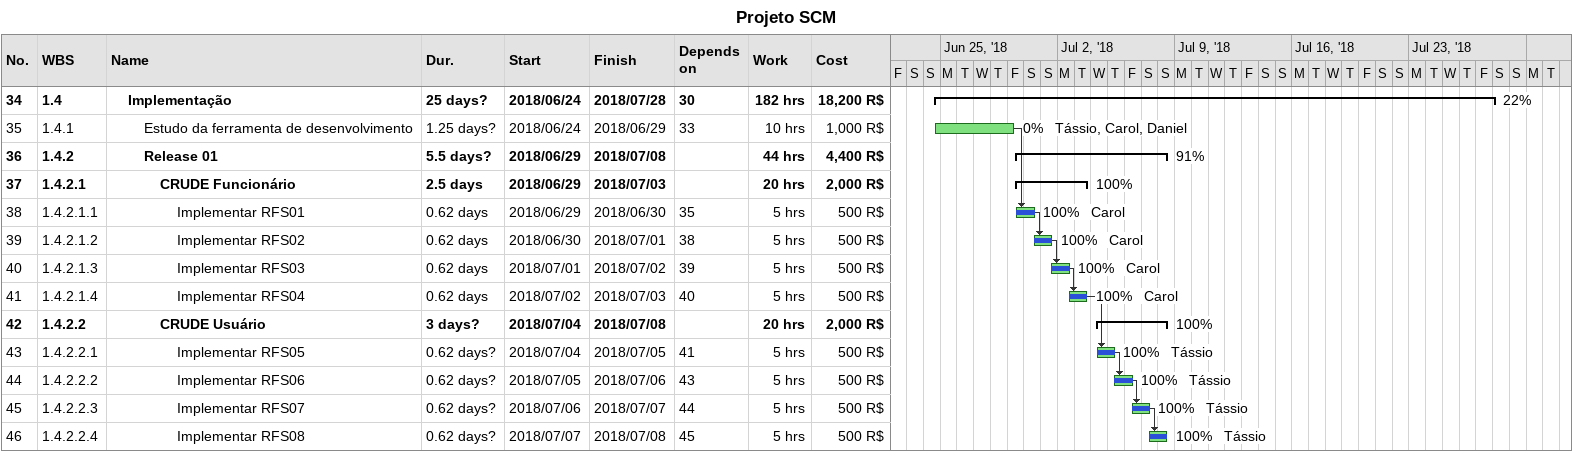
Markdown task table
Projeto SCM

| ID | WBS | Task | Duration | Start | Finish | Predecessors | Resources | % complete | Work (h) | Cost (R$) |
|---|---|---|---|---|---|---|---|---|---|---|
| 34 | 1.4 | **Implementação** | 25d? | 2018-06-24 | 2018-07-28 | 30 |  | 22 | 182 | 18200 |
| 35 | 1.4.1 | Estudo da ferramenta de desenvolvimento | 1.25d? | 2018-06-24 | 2018-06-29 | 33 | Tássio, Carol, Daniel | 0 | 10 | 1000 |
| 36 | 1.4.2 | **Release 01** | 5.5d? | 2018-06-29 | 2018-07-08 |  |  | 91 | 44 | 4400 |
| 37 | 1.4.2.1 | **CRUDE Funcionário** | 2.5d | 2018-06-29 | 2018-07-03 |  |  | 100 | 20 | 2000 |
| 38 | 1.4.2.1.1 | Implementar RFS01 | 0.62d | 2018-06-29 | 2018-06-30 | 35 | Carol | 100 | 5 | 500 |
| 39 | 1.4.2.1.2 | Implementar RFS02 | 0.62d | 2018-06-30 | 2018-07-01 | 38 | Carol | 100 | 5 | 500 |
| 40 | 1.4.2.1.3 | Implementar RFS03 | 0.62d | 2018-07-01 | 2018-07-02 | 39 | Carol | 100 | 5 | 500 |
| 41 | 1.4.2.1.4 | Implementar RFS04 | 0.62d | 2018-07-02 | 2018-07-03 | 40 | Carol | 100 | 5 | 500 |
| 42 | 1.4.2.2 | **CRUDE Usuário** | 3d? | 2018-07-04 | 2018-07-08 |  |  | 100 | 20 | 2000 |
| 43 | 1.4.2.2.1 | Implementar RFS05 | 0.62d? | 2018-07-04 | 2018-07-05 | 41 | Tássio | 100 | 5 | 500 |
| 44 | 1.4.2.2.2 | Implementar RFS06 | 0.62d? | 2018-07-05 | 2018-07-06 | 43 | Tássio | 100 | 5 | 500 |
| 45 | 1.4.2.2.3 | Implementar RFS07 | 0.62d? | 2018-07-06 | 2018-07-07 | 44 | Tássio | 100 | 5 | 500 |
| 46 | 1.4.2.2.4 | Implementar RFS08 | 0.62d? | 2018-07-07 | 2018-07-08 | 45 | Tássio | 100 | 5 | 500 |
